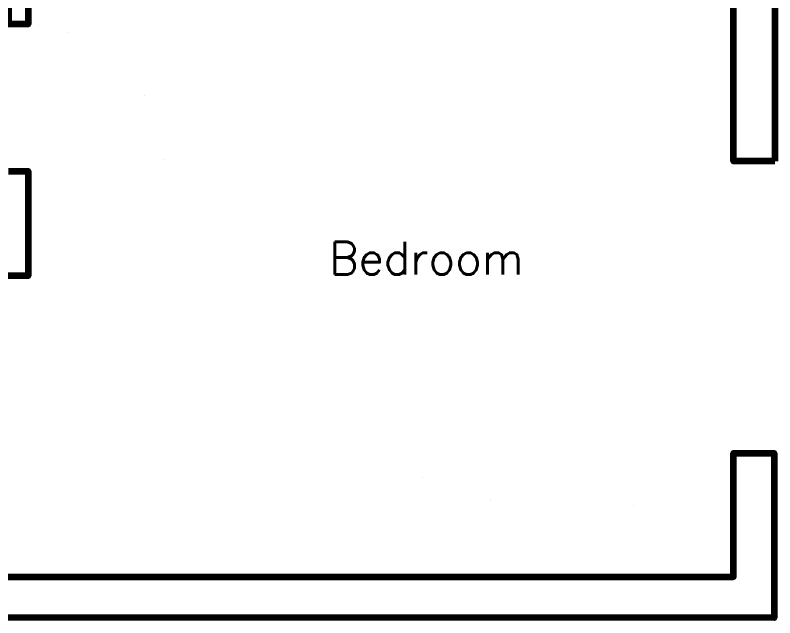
# Model space of a CAD drawing. Header units: metres. Extents: x 4.1 to 16.1, y -8.7 to -1.1.
# Drawn here: x 11.472 to 16.123, y -8.74 to -5.053 of the extents above; entities that cross this region are included whole.
import ezdxf
from ezdxf.enums import TextEntityAlignment as Align

# ---------------------------------------------------------------- set-up
doc = ezdxf.new("R2010")
doc.units = ezdxf.units.M
doc.header["$LTSCALE"] = 10
doc.layers.get('0').update_dxf_attribs({"linetype": 'CONTINUOUS', "lineweight": 100})
for name, color, linetype, lineweight in [('doors', 1, 'CONTINUOUS', 100), ('roomitems', 2, 'CONTINUOUS', 100), ('texts', 5, 'CONTINUOUS', 100), ('walls', 8, 'CONTINUOUS', 100), ('windows', 3, 'CONTINUOUS', 100)]:
    doc.layers.add(name, color=color, linetype=linetype, lineweight=lineweight)
doc.styles.get("Standard").update_dxf_attribs({"font": 'txt', "width": 0.75, "bigfont": 'bigfont.shx'})

# ---------------------------------------------------------------- blocks, each defined once
blk = doc.blocks.new('W-2-1')
at = {"color": 0, "const_width": 0.01}
for points in [[(-450, -75), (-450, 0)], [(450, 0), (441.8, -122.1)], [(450, 0), (450, 0)], [(-450, -150), (-450, -75)], [(441.8, -122.1), (417.8, -239.2)], [(-450, -225), (-450, -150)], [(-450, -300), (-450, -225)], [(417.8, -239.2), (379.3, -350.3)], [(-450, -375), (-450, -300)], [(379.3, -350.3), (327.1, -454.2)], [(-450, -450), (-450, -375)], [(-450, -525), (-450, -450)], [(327.1, -454.2), (262.5, -549.9)], [(-450, -600), (-450, -525)], [(262.5, -549.9), (186.4, -636.4)], [(-450, -675), (-450, -600)], [(186.4, -636.4), (99.9, -712.5)], [(-450, -750), (-450, -675)], [(99.9, -712.5), (4.2, -777.1)], [(-450, -825), (-450, -750)], [(4.2, -777.1), (-99.7, -829.3)], [(-450, -900), (-450, -825)], [(-99.7, -829.3), (-210.8, -867.8)], [(-210.8, -867.8), (-327.9, -891.8)], [(-327.9, -891.8), (-450, -900)]]:
    blk.add_lwpolyline(points, dxfattribs=at)
blk = doc.blocks.new('W-2-0')
at = {"color": 0}
for points, const_width in [([(-744.3, 60), (-893.2, 60)], 0.01), ([(-893.2, 60), (-893.2, 50)], 0.01), ([(-744.3, 60), (-893.2, 60)], 0.01), ([(-886.5, 60), (-893.2, 60)], 0.01), ([(-893.2, 60), (-893.2, 50)], 0.01), ([(-893.2, 50), (-893.2, 40)], 0.01), ([(-893.2, 50), (-893.2, 40)], 0.01), ([(-879.9, 60), (-886.5, 60)], 0.01), ([(-873.2, 60), (-879.9, 60)], 0.01), ([(-866.5, 60), (-873.2, 60)], 0.01), ([(-859.9, 60), (-866.5, 60)], 0.01), ([(-853.2, 60), (-859.9, 60)], 0.01), ([(-846.5, 60), (-853.2, 60)], 0.01), ([(-839.9, 60), (-846.5, 60)], 0.01), ([(-833.2, 60), (-839.9, 60)], 0.01), ([(-826.5, 60), (-833.2, 60)], 0.01), ([(-819.9, 60), (-826.5, 60)], 0.01), ([(-813.2, 60), (-819.9, 60)], 0.01), ([(-813.2, 60), (-813.2, 60)], 0.01), ([(-595.5, 60), (-744.3, 60)], 0.01), ([(-595.5, 60), (-744.3, 60)], 0.01), ([(-446.6, 60), (-595.5, 60)], 0.01), ([(-446.6, 60), (-595.5, 60)], 0.01), ([(-297.7, 60), (-446.6, 60)], 0.01), ([(-297.7, 60), (-446.6, 60)], 0.01), ([(-148.9, 60), (-297.7, 60)], 0.01), ([(-148.9, 60), (-297.7, 60)], 0.01), ([(0, 60), (-148.9, 60)], 0.01), ([(0, 60), (-148.9, 60)], 0.01), ([(148.9, 60), (0, 60)], 0.01), ([(148.9, 60), (0, 60)], 0.01), ([(297.7, 60), (148.9, 60)], 0.01), ([(297.7, 60), (148.9, 60)], 0.01), ([(446.6, 60), (297.7, 60)], 0.01), ([(446.6, 60), (297.7, 60)], 0.01), ([(595.5, 60), (446.6, 60)], 0.01), ([(595.5, 60), (446.6, 60)], 0.01), ([(744.3, 60), (595.5, 60)], 0.01), ([(744.3, 60), (595.5, 60)], 0.01), ([(893.2, 60), (744.3, 60)], 0.01), ([(893.2, 60), (744.3, 60)], 0.01), ([(819.9, 60), (813.2, 60)], 0.01), ([(826.5, 60), (819.9, 60)], 0.01), ([(833.2, 60), (826.5, 60)], 0.01), ([(839.9, 60), (833.2, 60)], 0.01), ([(846.5, 60), (839.9, 60)], 0.01), ([(853.2, 60), (846.5, 60)], 0.01), ([(859.9, 60), (853.2, 60)], 0.01), ([(866.5, 60), (859.9, 60)], 0.01), ([(873.2, 60), (866.5, 60)], 0.01), ([(879.9, 60), (873.2, 60)], 0.01), ([(886.5, 60), (879.9, 60)], 0.01), ([(893.2, 60), (886.5, 60)], 0.01), ([(893.2, 50), (893.2, 60)], 0.01), ([(893.2, 60), (893.2, 60)], 0.01), ([(893.2, 50), (893.2, 60)], 0.01), ([(893.2, 40), (893.2, 50)], 0.01), ([(893.2, 40), (893.2, 50)], 0.01), ([(-893.2, 40), (-893.2, 30)], 0.01), ([(-893.2, 40), (-893.2, 30)], 0.01), ([(-893.2, 30), (-893.2, 20)], 0.01), ([(-893.2, 30), (-893.2, 20)], 0.01), ([(-893.2, 20), (-893.2, 10)], 0.01), ([(-893.2, 20), (-893.2, 10)], 0.01), ([(-893.2, 10), (-893.2, 0)], 0.01), ([(-893.2, 10), (-893.2, 0)], 0.01), ([(-893.2, 0), (-893.2, -10)], 0.01), ([(-893.2, 0), (-893.2, 0)], 0.01), ([(-893.2, 0), (-744.3, 0)], 0.01), ([(-893.2, 0), (-893.2, -10)], 0.01), ([(-893.2, 0), (-893.2, 0)], 0.04), ([(-893.2, 0), (-886.5, 0)], 0.04), ([(-886.5, 0), (-879.9, 0)], 0.04), ([(-879.9, 0), (-873.2, 0)], 0.04), ([(-873.2, 0), (-866.5, 0)], 0.04), ([(-866.5, 0), (-859.9, 0)], 0.04), ([(-859.9, 0), (-853.2, 0)], 0.04), ([(-853.2, 0), (-846.5, 0)], 0.04), ([(-846.5, 0), (-839.9, 0)], 0.04), ([(-839.9, 0), (-833.2, 0)], 0.04), ([(-833.2, 0), (-826.5, 0)], 0.04), ([(-826.5, 0), (-819.9, 0)], 0.04), ([(-819.9, 0), (-813.2, 0)], 0.04), ([(-744.3, 0), (-595.5, 0)], 0.01), ([(-595.5, 0), (-446.6, 0)], 0.01), ([(-446.6, 0), (-297.7, 0)], 0.01), ([(-297.7, 0), (-148.9, 0)], 0.01), ([(-148.9, 0), (0, 0)], 0.01), ([(0, 0), (148.9, 0)], 0.01), ([(148.9, 0), (297.7, 0)], 0.01), ([(297.7, 0), (446.6, 0)], 0.01), ([(446.6, 0), (595.5, 0)], 0.01), ([(595.5, 0), (744.3, 0)], 0.01), ([(744.3, 0), (893.2, 0)], 0.01), ([(813.2, 0), (813.2, 0)], 0.04), ([(813.2, 0), (819.9, 0)], 0.04), ([(819.9, 0), (826.5, 0)], 0.04), ([(826.5, 0), (833.2, 0)], 0.04), ([(833.2, 0), (839.9, 0)], 0.04), ([(839.9, 0), (846.5, 0)], 0.04), ([(846.5, 0), (853.2, 0)], 0.04), ([(853.2, 0), (859.9, 0)], 0.04), ([(859.9, 0), (866.5, 0)], 0.04), ([(866.5, 0), (873.2, 0)], 0.04), ([(873.2, 0), (879.9, 0)], 0.04), ([(879.9, 0), (886.5, 0)], 0.04), ([(886.5, 0), (893.2, 0)], 0.04), ([(893.2, 30), (893.2, 40)], 0.01), ([(893.2, 30), (893.2, 40)], 0.01), ([(893.2, 20), (893.2, 30)], 0.01), ([(893.2, 20), (893.2, 30)], 0.01), ([(893.2, 10), (893.2, 20)], 0.01), ([(893.2, 10), (893.2, 20)], 0.01), ([(893.2, 0), (893.2, 10)], 0.01), ([(893.2, 0), (893.2, 10)], 0.01), ([(893.2, -10), (893.2, 0)], 0.01), ([(893.2, -10), (893.2, 0)], 0.01), ([(-893.2, -10), (-893.2, -20)], 0.01), ([(-893.2, -10), (-893.2, -20)], 0.01), ([(-893.2, -20), (-893.2, -30)], 0.01), ([(-893.2, -20), (-893.2, -30)], 0.01), ([(-893.2, -30), (-893.2, -40)], 0.01), ([(-893.2, -30), (-893.2, -40)], 0.01), ([(-893.2, -40), (-893.2, -50)], 0.01), ([(-893.2, -40), (-893.2, -50)], 0.01), ([(893.2, -20), (893.2, -10)], 0.01), ([(893.2, -20), (893.2, -10)], 0.01), ([(893.2, -30), (893.2, -20)], 0.01), ([(893.2, -30), (893.2, -20)], 0.01), ([(893.2, -40), (893.2, -30)], 0.01), ([(893.2, -40), (893.2, -30)], 0.01), ([(893.2, -50), (893.2, -40)], 0.01), ([(893.2, -50), (893.2, -40)], 0.01), ([(-893.2, -50), (-893.2, -60)], 0.01), ([(-893.2, -50), (-893.2, -60)], 0.01), ([(-893.2, -60), (-893.2, -60)], 0.01), ([(-893.2, -60), (-744.3, -60)], 0.01), ([(-893.2, -60), (-893.2, -60)], 0.01), ([(-893.2, -60), (-893.2, -60)], 0.01), ([(-893.2, -60), (-893.2, -60)], 0.01), ([(-893.2, -60), (-893.2, -60)], 0.01), ([(-893.2, -60), (-893.2, -60)], 0.01), ([(-893.2, -60), (-893.2, -60)], 0.01), ([(-893.2, -60), (-893.2, -60)], 0.01), ([(-893.2, -60), (-893.2, -60)], 0.01), ([(-893.2, -60), (-893.2, -60)], 0.01), ([(-893.2, -60), (-893.2, -60)], 0.01), ([(-893.2, -60), (-893.2, -60)], 0.01), ([(-893.2, -60), (-893.2, -60)], 0.01), ([(-893.2, -60), (-893.2, -60)], 0.01), ([(-893.2, -60), (-893.2, -60)], 0.01), ([(-893.2, -60), (-893.2, -60)], 0.01), ([(-893.2, -60), (-744.3, -60)], 0.01), ([(-893.2, -60), (-886.5, -60)], 0.01), ([(-886.5, -60), (-879.9, -60)], 0.01), ([(-879.9, -60), (-873.2, -60)], 0.01), ([(-873.2, -60), (-866.5, -60)], 0.01), ([(-866.5, -60), (-859.9, -60)], 0.01), ([(-859.9, -60), (-853.2, -60)], 0.01), ([(-853.2, -60), (-846.5, -60)], 0.01), ([(-846.5, -60), (-839.9, -60)], 0.01), ([(-839.9, -60), (-833.2, -60)], 0.01), ([(-833.2, -60), (-826.5, -60)], 0.01), ([(-826.5, -60), (-819.9, -60)], 0.01), ([(-819.9, -60), (-813.2, -60)], 0.01), ([(-744.3, -60), (-595.5, -60)], 0.01), ([(-744.3, -60), (-595.5, -60)], 0.01), ([(-595.5, -60), (-446.6, -60)], 0.01), ([(-595.5, -60), (-446.6, -60)], 0.01), ([(-446.6, -60), (-297.7, -60)], 0.01), ([(-446.6, -60), (-297.7, -60)], 0.01), ([(-297.7, -60), (-148.9, -60)], 0.01), ([(-297.7, -60), (-148.9, -60)], 0.01), ([(-148.9, -60), (0, -60)], 0.01), ([(-148.9, -60), (0, -60)], 0.01), ([(0, -60), (148.9, -60)], 0.01), ([(0, -60), (148.9, -60)], 0.01), ([(148.9, -60), (297.7, -60)], 0.01), ([(148.9, -60), (297.7, -60)], 0.01), ([(297.7, -60), (446.6, -60)], 0.01), ([(297.7, -60), (446.6, -60)], 0.01), ([(446.6, -60), (595.5, -60)], 0.01), ([(446.6, -60), (595.5, -60)], 0.01), ([(595.5, -60), (744.3, -60)], 0.01), ([(595.5, -60), (744.3, -60)], 0.01), ([(744.3, -60), (893.2, -60)], 0.01), ([(744.3, -60), (893.2, -60)], 0.01), ([(813.2, -60), (813.2, -60)], 0.01), ([(813.2, -60), (819.9, -60)], 0.01), ([(819.9, -60), (826.5, -60)], 0.01), ([(826.5, -60), (833.2, -60)], 0.01), ([(833.2, -60), (839.9, -60)], 0.01), ([(839.9, -60), (846.5, -60)], 0.01), ([(846.5, -60), (853.2, -60)], 0.01), ([(853.2, -60), (859.9, -60)], 0.01), ([(859.9, -60), (866.5, -60)], 0.01), ([(866.5, -60), (873.2, -60)], 0.01), ([(873.2, -60), (879.9, -60)], 0.01), ([(879.9, -60), (886.5, -60)], 0.01), ([(886.5, -60), (893.2, -60)], 0.01), ([(893.2, -60), (893.2, -50)], 0.01), ([(893.2, -60), (893.2, -50)], 0.01)]:
    blk.add_lwpolyline(points, dxfattribs=dict(at, const_width=const_width))
blk = doc.blocks.new('F-2-0')
at = {"color": 0, "const_width": 0.01}
for points in [[(-907.9, 1087.8), (-907.9, 1087.8)], [(-907.9, 1087.8), (-755.4, 1087.8)], [(-907.9, 1082.4), (-907.9, 1087.8)], [(-907.9, 1087.8), (-907.9, 1087.8)], [(-907.9, 1087.8), (-907.9, 1087.8)], [(-907.9, 1077), (-907.9, 1082.4)], [(-907.9, 1071.6), (-907.9, 1077)], [(-907.9, 1066.2), (-907.9, 1071.6)], [(-755.4, 1087.8), (-603, 1087.8)], [(-603, 1087.8), (-450.6, 1087.8)], [(-450.6, 1087.8), (-298.2, 1087.8)], [(-298.2, 1087.8), (-145.7, 1087.8)], [(-145.7, 1087.8), (6.7, 1087.8)], [(6.7, 1087.8), (159.1, 1087.8)], [(159.1, 1087.8), (311.5, 1087.8)], [(311.5, 1087.8), (463.9, 1087.8)], [(463.9, 1087.8), (616.4, 1087.8)], [(616.4, 1087.8), (768.8, 1087.8)], [(768.8, 1087.8), (921.2, 1087.8)], [(921.2, 1087.8), (921.2, 1082.4)], [(921.2, 1082.4), (921.2, 1077)], [(921.2, 1077), (921.2, 1071.6)], [(921.2, 1071.6), (921.2, 1066.2)], [(-907.9, 1060.8), (-907.9, 1066.2)], [(-907.9, 1055.5), (-907.9, 1060.8)], [(-907.9, 1050.1), (-907.9, 1055.5)], [(-907.9, 1044.7), (-907.9, 1050.1)], [(-907.9, 1039.3), (-907.9, 1044.7)], [(-907.9, 1033.9), (-907.9, 1039.3)], [(-907.9, 1028.5), (-907.9, 1033.9)], [(-907.9, 1023.2), (-907.9, 1028.5)], [(921.2, 1066.2), (921.2, 1060.8)], [(921.2, 1060.8), (921.2, 1055.5)], [(921.2, 1055.5), (921.2, 1050.1)], [(921.2, 1050.1), (921.2, 1044.7)], [(921.2, 1044.7), (921.2, 1039.3)], [(921.2, 1039.3), (921.2, 1033.9)], [(921.2, 1033.9), (921.2, 1028.5)], [(921.2, 1028.5), (921.2, 1023.2)], [(-907.9, 1023.2), (-907.9, 1023.2)], [(-907.9, 1023.2), (-755.4, 1023.2)], [(-907.9, 853.5), (-907.9, 1023.2)], [(-907.9, 1023.2), (-907.9, 1023.2)], [(-907.9, 1023.2), (-907.9, 1023.2)], [(-755.4, 1023.2), (-907.9, 1023.2)], [(-907.9, 1023.2), (-907.9, 1023.2)], [(-907.9, 1023.2), (-907.9, 853.6)], [(-755.4, 1023.2), (-907.9, 1023.2)], [(-755.4, 1023.2), (-603, 1023.2)], [(-603, 1023.2), (-755.4, 1023.2)], [(-603, 1023.2), (-755.4, 1023.2)], [(-603, 1023.2), (-450.6, 1023.2)], [(-450.6, 1023.2), (-603, 1023.2)], [(-450.6, 1023.2), (-603, 1023.2)], [(-450.6, 1023.2), (-298.2, 1023.2)], [(-298.2, 1023.2), (-450.6, 1023.2)], [(-298.2, 1023.2), (-450.6, 1023.2)], [(-298.2, 1023.2), (-145.7, 1023.2)], [(-145.7, 1023.2), (-298.2, 1023.2)], [(-145.7, 1023.2), (-298.2, 1023.2)], [(-145.7, 1023.2), (6.7, 1023.2)], [(6.7, 1023.2), (-145.7, 1023.2)], [(6.7, 1023.2), (-145.7, 1023.2)], [(6.7, 1023.2), (159.1, 1023.2)], [(159.1, 1023.2), (6.7, 1023.2)], [(159.1, 1023.2), (6.7, 1023.2)], [(159.1, 1023.2), (311.5, 1023.2)], [(311.5, 1023.2), (159.1, 1023.2)], [(311.5, 1023.2), (159.1, 1023.2)], [(311.5, 1023.2), (463.9, 1023.2)], [(463.9, 1023.2), (311.5, 1023.2)], [(463.9, 1023.2), (311.5, 1023.2)], [(463.9, 1023.2), (616.4, 1023.2)], [(616.4, 1023.2), (463.9, 1023.2)], [(616.4, 1023.2), (463.9, 1023.2)], [(616.4, 1023.2), (768.8, 1023.2)], [(768.8, 1023.2), (616.4, 1023.2)], [(768.8, 1023.2), (616.4, 1023.2)], [(768.8, 1023.2), (921.2, 1023.2)], [(921.2, 1023.2), (768.8, 1023.2)], [(921.2, 1023.2), (768.8, 1023.2)], [(921.2, 1023.2), (921.2, 853.5)], [(921.2, 853.6), (921.2, 1023.2)], [(921.2, 1023.2), (921.2, 1023.2)], [(-757.6, 921.7), (-745.6, 930.7)], [(-745.6, 930.7), (-732.2, 938.4)], [(-732.2, 938.4), (-717.7, 944.5)], [(-717.7, 944.5), (-702.2, 949.1)], [(-702.2, 949.1), (-685.9, 951.9)], [(-685.9, 951.9), (-668.9, 952.9)], [(-668.9, 952.9), (-668.9, 952.9)], [(-668.9, 952.9), (-627.4, 952.9)], [(-668.9, 952.9), (-668.9, 952.9)], [(-668.9, 952.9), (-668.9, 952.9)], [(-668.9, 952.9), (-668.9, 952.9)], [(-668.9, 952.9), (-668.9, 952.9)], [(-668.9, 952.9), (-668.9, 952.9)], [(-668.9, 952.9), (-668.9, 952.9)], [(-668.9, 952.9), (-668.9, 952.9)], [(-668.9, 952.9), (-668.9, 952.9)], [(-668.9, 952.9), (-668.9, 952.9)], [(-668.9, 952.9), (-668.9, 952.9)], [(-668.9, 952.9), (-668.9, 952.9)], [(-668.9, 952.9), (-668.9, 952.9)], [(-668.9, 952.9), (-668.9, 952.9)], [(-668.9, 952.9), (-668.9, 952.9)], [(-627.4, 952.9), (-585.9, 952.9)], [(-585.9, 952.9), (-544.4, 952.9)], [(-544.4, 952.9), (-502.9, 952.9)], [(-502.9, 952.9), (-461.4, 952.9)], [(-461.4, 952.9), (-419.9, 952.9)], [(-419.9, 952.9), (-378.4, 952.9)], [(-378.4, 952.9), (-336.9, 952.9)], [(-336.9, 952.9), (-295.4, 952.9)], [(-295.4, 952.9), (-253.9, 952.9)], [(-253.9, 952.9), (-212.4, 952.9)], [(-212.4, 952.9), (-170.9, 952.9)], [(-170.9, 952.9), (-153.9, 951.9)], [(-153.9, 951.9), (-137.5, 949.1)], [(-137.5, 949.1), (-122, 944.5)], [(-122, 944.5), (-107.5, 938.4)], [(-107.5, 938.4), (-94.2, 930.7)], [(-94.2, 930.7), (-82.2, 921.7)], [(110.2, 921.7), (122.2, 930.7)], [(122.2, 930.7), (135.6, 938.4)], [(135.6, 938.4), (150.1, 944.5)], [(150.1, 944.5), (165.6, 949.1)], [(165.6, 949.1), (181.9, 951.9)], [(181.9, 951.9), (198.9, 952.9)], [(198.9, 952.9), (198.9, 952.9)], [(198.9, 952.9), (240.3, 952.9)], [(198.9, 952.9), (198.9, 952.9)], [(198.9, 952.9), (198.9, 952.9)], [(198.9, 952.9), (198.9, 952.9)], [(198.9, 952.9), (198.9, 952.9)], [(198.9, 952.9), (198.9, 952.9)], [(198.9, 952.9), (198.9, 952.9)], [(198.9, 952.9), (198.9, 952.9)], [(198.9, 952.9), (198.9, 952.9)], [(198.9, 952.9), (198.9, 952.9)], [(198.9, 952.9), (198.9, 952.9)], [(198.9, 952.9), (198.9, 952.9)], [(198.9, 952.9), (198.9, 952.9)], [(198.9, 952.9), (198.9, 952.9)], [(198.9, 952.9), (198.9, 952.9)], [(240.3, 952.9), (281.7, 952.9)], [(281.7, 952.9), (323.1, 952.9)], [(323.1, 952.9), (364.5, 952.9)], [(364.5, 952.9), (405.9, 952.9)], [(405.9, 952.9), (447.3, 952.9)], [(447.3, 952.9), (488.6, 952.9)], [(488.6, 952.9), (530, 952.9)], [(530, 952.9), (571.4, 952.9)], [(571.4, 952.9), (612.8, 952.9)], [(612.8, 952.9), (654.2, 952.9)], [(654.2, 952.9), (695.6, 952.9)], [(695.6, 952.9), (712.6, 951.9)], [(712.6, 951.9), (728.9, 949.1)], [(728.9, 949.1), (744.4, 944.5)], [(744.4, 944.5), (758.9, 938.4)], [(758.9, 938.4), (772.3, 930.7)], [(772.3, 930.7), (784.3, 921.7)], [(-789.9, 874.7), (-784.5, 887.9)], [(-784.5, 887.9), (-777.2, 900.2)], [(-777.2, 900.2), (-768.2, 911.5)], [(-768.2, 911.5), (-757.6, 921.7)], [(-82.2, 921.7), (-71.5, 911.5)], [(-71.5, 911.5), (-62.5, 900.2)], [(-62.5, 900.2), (-55.3, 887.9)], [(-55.3, 887.9), (-49.9, 874.7)], [(77.9, 874.7), (83.3, 887.9)], [(83.3, 887.9), (90.6, 900.2)], [(90.6, 900.2), (99.6, 911.5)], [(99.6, 911.5), (110.2, 921.7)], [(784.3, 921.7), (794.9, 911.5)], [(794.9, 911.5), (803.9, 900.2)], [(803.9, 900.2), (811.2, 887.9)], [(811.2, 887.9), (816.6, 874.7)], [(-907.9, 853.6), (-907.9, 684)], [(-907.9, 683.8), (-907.9, 853.5)], [(-794.4, 846.4), (-793.2, 860.9)], [(-794.4, 830.5), (-794.4, 846.4)], [(-793.2, 860.9), (-789.9, 874.7)], [(-49.9, 874.7), (-46.5, 860.9)], [(-46.5, 860.9), (-45.4, 846.4)], [(-45.4, 846.4), (-45.4, 830.5)], [(73.4, 846.4), (74.6, 860.9)], [(73.4, 830.5), (73.4, 846.4)], [(74.6, 860.9), (77.9, 874.7)], [(816.6, 874.7), (819.9, 860.9)], [(819.9, 860.9), (821.1, 846.4)], [(821.1, 846.4), (821.1, 830.5)], [(921.2, 684), (921.2, 853.6)], [(921.2, 853.5), (921.2, 683.8)], [(-794.4, 814.7), (-794.4, 830.5)], [(-794.4, 798.8), (-794.4, 814.7)], [(-794.4, 783), (-794.4, 798.8)], [(-45.4, 830.5), (-45.4, 814.7)], [(-45.4, 814.7), (-45.4, 798.8)], [(-45.4, 798.8), (-45.4, 783)], [(73.4, 814.7), (73.4, 830.5)], [(73.4, 798.8), (73.4, 814.7)], [(73.4, 783), (73.4, 798.8)], [(821.1, 830.5), (821.1, 814.7)], [(821.1, 814.7), (821.1, 798.8)], [(821.1, 798.8), (821.1, 783)], [(-794.4, 767.1), (-794.4, 783)], [(-794.4, 751.2), (-794.4, 767.1)], [(-794.4, 735.4), (-794.4, 751.2)], [(-45.4, 783), (-45.4, 767.1)], [(-45.4, 767.1), (-45.4, 751.2)], [(-45.4, 751.2), (-45.4, 735.4)], [(73.4, 767.1), (73.4, 783)], [(73.4, 751.2), (73.4, 767.1)], [(73.4, 735.4), (73.4, 751.2)], [(821.1, 783), (821.1, 767.1)], [(821.1, 767.1), (821.1, 751.2)], [(821.1, 751.2), (821.1, 735.4)], [(-794.4, 719.5), (-794.4, 735.4)], [(-794.4, 703.6), (-794.4, 719.5)], [(-794.4, 687.8), (-794.4, 703.6)], [(-45.4, 735.4), (-45.4, 719.5)], [(-45.4, 719.5), (-45.4, 703.6)], [(-45.4, 703.6), (-45.4, 687.8)], [(73.4, 719.5), (73.4, 735.4)], [(73.4, 703.6), (73.4, 719.5)], [(73.4, 687.8), (73.4, 703.6)], [(821.1, 735.4), (821.1, 719.5)], [(821.1, 719.5), (821.1, 703.6)], [(821.1, 703.6), (821.1, 687.8)], [(-907.9, 684), (-907.9, 514.4)], [(-907.9, 514.1), (-907.9, 683.8)], [(-794.4, 671.9), (-794.4, 687.8)], [(-794.4, 656), (-794.4, 671.9)], [(-793.2, 641.6), (-794.4, 656)], [(-45.4, 656), (-46.5, 641.6)], [(-45.4, 687.8), (-45.4, 671.9)], [(-45.4, 671.9), (-45.4, 656)], [(73.4, 671.9), (73.4, 687.8)], [(73.4, 656), (73.4, 671.9)], [(74.6, 641.6), (73.4, 656)], [(821.1, 656), (819.9, 641.6)], [(821.1, 687.8), (821.1, 671.9)], [(821.1, 671.9), (821.1, 656)], [(921.2, 514.4), (921.2, 684)], [(921.2, 683.8), (921.2, 514.1)], [(-789.9, 627.7), (-793.2, 641.6)], [(-784.5, 614.6), (-789.9, 627.7)], [(-777.2, 602.3), (-784.5, 614.6)], [(-55.3, 614.6), (-62.5, 602.3)], [(-49.9, 627.7), (-55.3, 614.6)], [(-46.5, 641.6), (-49.9, 627.7)], [(77.9, 627.7), (74.6, 641.6)], [(83.3, 614.6), (77.9, 627.7)], [(90.6, 602.3), (83.3, 614.6)], [(811.2, 614.6), (803.9, 602.3)], [(816.6, 627.7), (811.2, 614.6)], [(819.9, 641.6), (816.6, 627.7)], [(-768.2, 591), (-777.2, 602.3)], [(-757.6, 580.7), (-768.2, 591)], [(-745.6, 571.7), (-757.6, 580.7)], [(-732.2, 564.1), (-745.6, 571.7)], [(-717.7, 557.9), (-732.2, 564.1)], [(-107.5, 564.1), (-122, 557.9)], [(-94.2, 571.7), (-107.5, 564.1)], [(-82.2, 580.7), (-94.2, 571.7)], [(-71.5, 591), (-82.2, 580.7)], [(-62.5, 602.3), (-71.5, 591)], [(99.6, 591), (90.6, 602.3)], [(110.2, 580.7), (99.6, 591)], [(122.2, 571.7), (110.2, 580.7)], [(135.6, 564.1), (122.2, 571.7)], [(150.1, 557.9), (135.6, 564.1)], [(758.9, 564.1), (744.4, 557.9)], [(772.3, 571.7), (758.9, 564.1)], [(784.3, 580.7), (772.3, 571.7)], [(794.9, 591), (784.3, 580.7)], [(803.9, 602.3), (794.9, 591)], [(-907.9, 514.4), (-907.9, 344.8)], [(-907.9, 344.5), (-907.9, 514.1)], [(-702.2, 553.3), (-717.7, 557.9)], [(-685.9, 550.5), (-702.2, 553.3)], [(-668.9, 549.5), (-685.9, 550.5)], [(-627.4, 549.5), (-668.9, 549.5)], [(-585.9, 549.5), (-627.4, 549.5)], [(-544.4, 549.5), (-585.9, 549.5)], [(-502.9, 549.5), (-544.4, 549.5)], [(-461.4, 549.5), (-502.9, 549.5)], [(-419.9, 549.5), (-461.4, 549.5)], [(-378.4, 549.5), (-419.9, 549.5)], [(-336.9, 549.5), (-378.4, 549.5)], [(-295.4, 549.5), (-336.9, 549.5)], [(-253.9, 549.5), (-295.4, 549.5)], [(-212.4, 549.5), (-253.9, 549.5)], [(-170.9, 549.5), (-212.4, 549.5)], [(-153.9, 550.5), (-170.9, 549.5)], [(-137.5, 553.3), (-153.9, 550.5)], [(-122, 557.9), (-137.5, 553.3)], [(165.6, 553.3), (150.1, 557.9)], [(181.9, 550.5), (165.6, 553.3)], [(198.9, 549.5), (181.9, 550.5)], [(240.3, 549.5), (198.9, 549.5)], [(281.7, 549.5), (240.3, 549.5)], [(323.1, 549.5), (281.7, 549.5)], [(364.5, 549.5), (323.1, 549.5)], [(405.9, 549.5), (364.5, 549.5)], [(447.3, 549.5), (405.9, 549.5)], [(488.6, 549.5), (447.3, 549.5)], [(530, 549.5), (488.6, 549.5)], [(571.4, 549.5), (530, 549.5)], [(612.8, 549.5), (571.4, 549.5)], [(654.2, 549.5), (612.8, 549.5)], [(695.6, 549.5), (654.2, 549.5)], [(712.6, 550.5), (695.6, 549.5)], [(728.9, 553.3), (712.6, 550.5)], [(744.4, 557.9), (728.9, 553.3)], [(921.2, 344.8), (921.2, 514.4)], [(921.2, 514.1), (921.2, 344.5)], [(-907.9, 488.4), (-907.9, 488.4)], [(-907.9, 488.4), (-792.6, 488.4)], [(-792.6, 488.4), (-677.3, 488.4)], [(-677.3, 488.4), (-562.1, 488.4)], [(-562.1, 488.4), (-446.8, 488.4)], [(-446.8, 488.4), (-331.5, 488.4)], [(-331.5, 488.4), (-216.3, 488.4)], [(-216.3, 488.4), (-101, 488.4)], [(-101, 488.4), (14.2, 488.4)], [(14.2, 488.4), (129.5, 488.4)], [(129.5, 488.4), (244.8, 488.4)], [(244.8, 488.4), (360, 488.4)], [(360, 488.4), (475.3, 488.4)], [(475.3, 488.4), (475.3, 488.4)], [(475.3, 488.4), (475.3, 466.1)], [(512.4, 466.1), (475.3, 488.4)], [(475.3, 466.1), (475.3, 443.8)], [(549.6, 443.8), (512.4, 466.1)], [(475.3, 443.8), (475.3, 421.5)], [(475.3, 421.5), (475.3, 399.2)], [(586.8, 421.5), (549.6, 443.8)], [(623.9, 399.2), (586.8, 421.5)], [(475.3, 399.2), (475.3, 376.9)], [(475.3, 376.9), (475.3, 354.7)], [(661.1, 376.9), (623.9, 399.2)], [(698.2, 354.7), (661.1, 376.9)], [(-907.9, 344.8), (-907.9, 175.2)], [(-907.9, 174.8), (-907.9, 344.5)], [(475.3, 354.7), (475.3, 332.4)], [(475.3, 332.4), (475.3, 310.1)], [(735.4, 332.4), (698.2, 354.7)], [(772.6, 310.1), (735.4, 332.4)], [(921.2, 175.2), (921.2, 344.8)], [(921.2, 344.5), (921.2, 174.8)], [(475.3, 310.1), (475.3, 287.8)], [(475.3, 287.8), (475.3, 265.5)], [(809.7, 287.8), (772.6, 310.1)], [(846.9, 265.5), (809.7, 287.8)], [(475.3, 265.5), (475.3, 243.2)], [(475.3, 243.2), (475.3, 220.9)], [(884, 243.2), (846.9, 265.5)], [(921.2, 220.9), (884, 243.2)], [(475.3, 220.9), (475.3, 220.9)], [(475.3, 220.9), (512.4, 220.9)], [(512.4, 220.9), (549.6, 220.9)], [(549.6, 220.9), (586.8, 220.9)], [(586.8, 220.9), (623.9, 220.9)], [(623.9, 220.9), (661.1, 220.9)], [(661.1, 220.9), (698.2, 220.9)], [(698.2, 220.9), (735.4, 220.9)], [(735.4, 220.9), (772.6, 220.9)], [(772.6, 220.9), (809.7, 220.9)], [(809.7, 220.9), (846.9, 220.9)], [(846.9, 220.9), (884, 220.9)], [(884, 220.9), (921.2, 220.9)], [(921.2, 220.9), (921.2, 220.9)], [(-907.9, 175.2), (-907.9, 5.7)], [(-907.9, 5.1), (-907.9, 174.8)], [(921.2, 5.7), (921.2, 175.2)], [(921.2, 174.8), (921.2, 5.1)], [(-907.9, 5.7), (-907.9, -163.9)], [(-907.9, -164.6), (-907.9, 5.1)], [(921.2, -163.9), (921.2, 5.7)], [(921.2, 5.1), (921.2, -164.6)], [(-907.9, -163.9), (-907.9, -333.5)], [(-907.9, -334.3), (-907.9, -164.6)], [(921.2, -333.5), (921.2, -163.9)], [(921.2, -164.6), (921.2, -334.3)], [(-907.9, -333.5), (-907.9, -503.1)], [(-907.9, -503.9), (-907.9, -334.3)], [(921.2, -503.1), (921.2, -333.5)], [(921.2, -334.3), (921.2, -503.9)], [(-907.9, -503.1), (-907.9, -672.7)], [(-907.9, -673.6), (-907.9, -503.9)], [(921.2, -672.7), (921.2, -503.1)], [(921.2, -503.9), (921.2, -673.6)], [(-907.9, -672.7), (-907.9, -842.3)], [(-907.9, -843.3), (-907.9, -673.6)], [(921.2, -842.3), (921.2, -672.7)], [(921.2, -673.6), (921.2, -843.3)], [(-907.9, -842.3), (-907.9, -1011.8)], [(-907.9, -1013), (-907.9, -843.3)], [(921.2, -1011.8), (921.2, -842.3)], [(921.2, -843.3), (921.2, -1013)], [(-907.9, -1011.8), (-907.9, -1011.8)], [(-907.9, -1011.8), (-755.4, -1011.8)], [(-907.9, -1011.8), (-907.9, -1011.8)], [(-907.9, -1011.8), (-755.4, -1011.8)], [(-907.9, -1017.2), (-907.9, -1011.8)], [(-907.9, -1011.8), (-907.9, -1011.8)], [(-907.9, -1011.8), (-907.9, -1011.8)], [(-755.4, -1013), (-907.9, -1013)], [(-907.9, -1022.6), (-907.9, -1017.2)], [(-907.9, -1028), (-907.9, -1022.6)], [(-755.4, -1011.8), (-603, -1011.8)], [(-755.4, -1011.8), (-603, -1011.8)], [(-603, -1013), (-755.4, -1013)], [(-603, -1011.8), (-450.6, -1011.8)], [(-603, -1011.8), (-450.6, -1011.8)], [(-450.6, -1013), (-603, -1013)], [(-450.6, -1011.8), (-298.2, -1011.8)], [(-450.6, -1011.8), (-298.2, -1011.8)], [(-298.2, -1013), (-450.6, -1013)], [(-298.2, -1011.8), (-145.7, -1011.8)], [(-298.2, -1011.8), (-145.7, -1011.8)], [(-145.7, -1013), (-298.2, -1013)], [(-145.7, -1011.8), (6.7, -1011.8)], [(-145.7, -1011.8), (6.7, -1011.8)], [(6.7, -1013), (-145.7, -1013)], [(6.7, -1011.8), (159.1, -1011.8)], [(6.7, -1011.8), (159.1, -1011.8)], [(159.1, -1013), (6.7, -1013)], [(159.1, -1011.8), (311.5, -1011.8)], [(159.1, -1011.8), (311.5, -1011.8)], [(311.5, -1013), (159.1, -1013)], [(311.5, -1011.8), (463.9, -1011.8)], [(311.5, -1011.8), (463.9, -1011.8)], [(463.9, -1013), (311.5, -1013)], [(463.9, -1011.8), (616.4, -1011.8)], [(463.9, -1011.8), (616.4, -1011.8)], [(616.4, -1013), (463.9, -1013)], [(616.4, -1011.8), (768.8, -1011.8)], [(616.4, -1011.8), (768.8, -1011.8)], [(768.8, -1013), (616.4, -1013)], [(768.8, -1011.8), (921.2, -1011.8)], [(768.8, -1011.8), (921.2, -1011.8)], [(921.2, -1013), (768.8, -1013)], [(921.2, -1011.8), (921.2, -1011.8)], [(921.2, -1011.8), (921.2, -1017.2)], [(921.2, -1017.2), (921.2, -1022.6)], [(921.2, -1022.6), (921.2, -1028)], [(-907.9, -1033.4), (-907.9, -1028)], [(-907.9, -1038.7), (-907.9, -1033.4)], [(-907.9, -1044.1), (-907.9, -1038.7)], [(-907.9, -1049.5), (-907.9, -1044.1)], [(-907.9, -1054.9), (-907.9, -1049.5)], [(-907.9, -1060.3), (-907.9, -1054.9)], [(-907.9, -1065.7), (-907.9, -1060.3)], [(-907.9, -1071), (-907.9, -1065.7)], [(921.2, -1028), (921.2, -1033.4)], [(921.2, -1033.4), (921.2, -1038.7)], [(921.2, -1038.7), (921.2, -1044.1)], [(921.2, -1044.1), (921.2, -1049.5)], [(921.2, -1049.5), (921.2, -1054.9)], [(921.2, -1054.9), (921.2, -1060.3)], [(921.2, -1060.3), (921.2, -1065.7)], [(921.2, -1065.7), (921.2, -1071)], [(-907.9, -1076.4), (-907.9, -1071)], [(-755.4, -1076.4), (-907.9, -1076.4)], [(-603, -1076.4), (-755.4, -1076.4)], [(-450.6, -1076.4), (-603, -1076.4)], [(-298.2, -1076.4), (-450.6, -1076.4)], [(-145.7, -1076.4), (-298.2, -1076.4)], [(6.7, -1076.4), (-145.7, -1076.4)], [(159.1, -1076.4), (6.7, -1076.4)], [(311.5, -1076.4), (159.1, -1076.4)], [(463.9, -1076.4), (311.5, -1076.4)], [(616.4, -1076.4), (463.9, -1076.4)], [(768.8, -1076.4), (616.4, -1076.4)], [(921.2, -1076.4), (768.8, -1076.4)], [(921.2, -1071), (921.2, -1076.4)]]:
    blk.add_lwpolyline(points, dxfattribs=at)

msp = doc.modelspace()

# ---------------------------------------------------------------- linework, layer by layer
at = {"layer": 'walls'}
msp.add_lwpolyline([(16.123, -5.946), (15.87, -5.946), (15.87, -4.99), (11.552, -4.99), (11.552, -5.107), (11.433, -5.107), (11.433, -4.996), (10.905, -4.996), (10.905, -4.871), (11.625, -4.871), (15.873, -4.873), (15.873, -4.085), (16.123, -4.085)], close=True, dxfattribs=at)
for points in [[(11.432, -6.007), (11.552, -6.007), (11.552, -6.648), (10.31, -6.648)], [(10.31, -8.49), (15.87, -8.49), (15.87, -7.732), (16.12, -7.732), (16.12, -8.74), (4.149, -8.737)]]:
    msp.add_lwpolyline(points, dxfattribs=at)

# ---------------------------------------------------------------- block references
at = {"layer": 'doors', "xscale": 0.001, "yscale": 0.001, "rotation": 89.99827225}
msp.add_blockref('W-2-1', (11.4929, -5.5577), dxfattribs=at)
at = {"layer": 'roomitems', "xscale": 0.001, "yscale": 0.001, "rotation": -179.99984796}
msp.add_blockref('F-2-0', (14.4662, -7.4082), dxfattribs=at)
at = {"layer": 'windows', "xscale": 0.001, "yscale": 0.001, "rotation": -90.00049111}
msp.add_blockref('W-2-0', (15.93, -6.8395), dxfattribs=at)

# ---------------------------------------------------------------- texts
at = {"layer": 'texts'}
msp.add_text('Bedroom', height=0.2, dxfattribs=at).set_placement((13.9902, -6.5402), align=Align.MIDDLE_CENTER)

doc.saveas('drawing.dxf')
